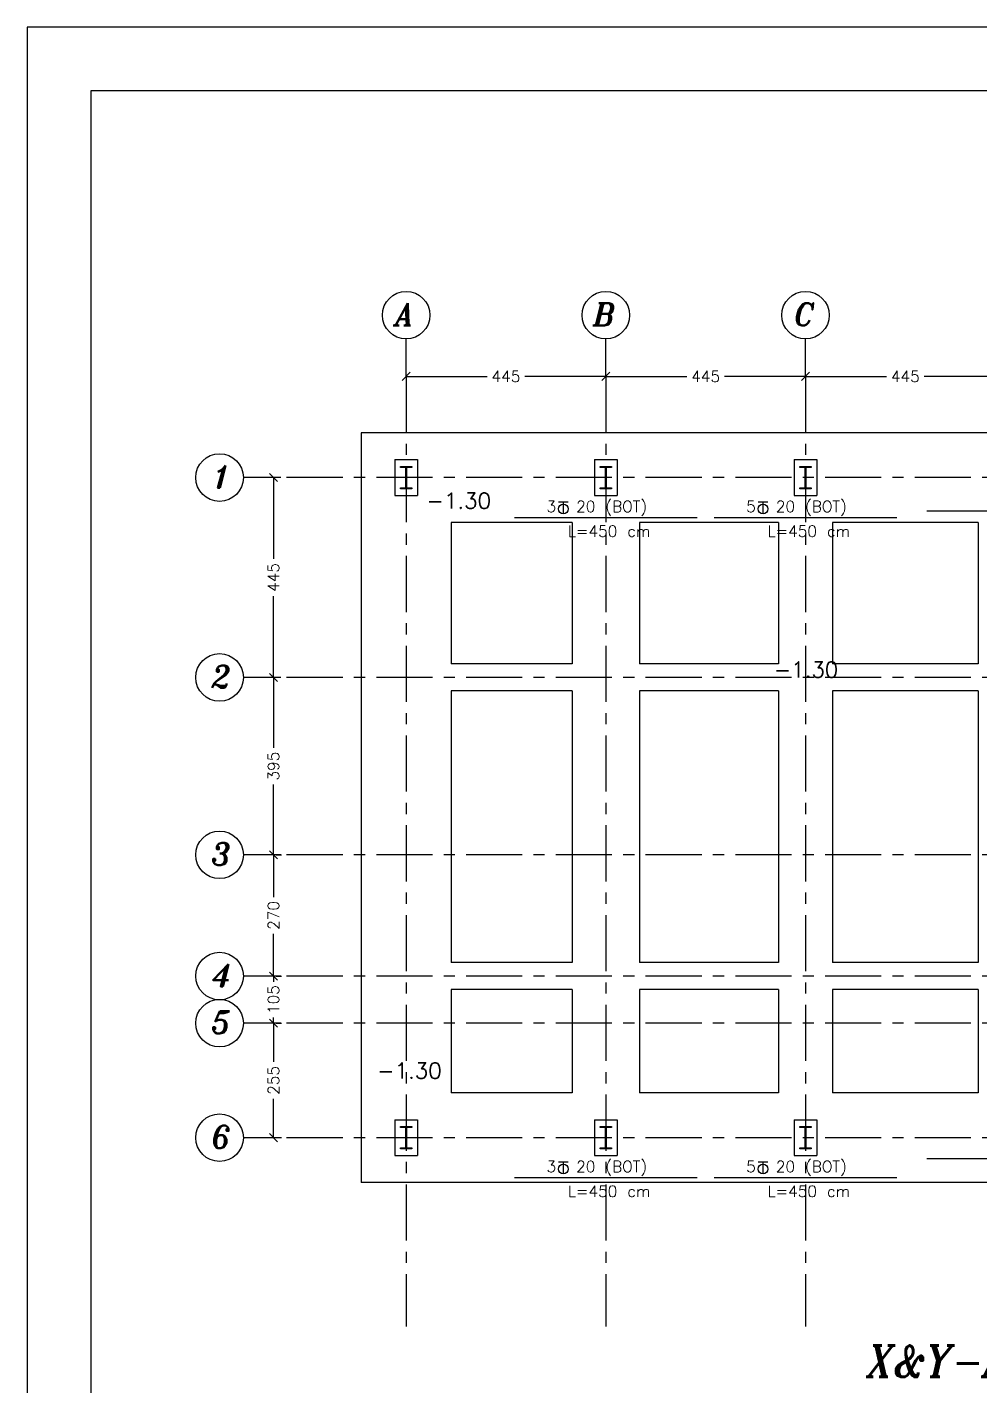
# Model space of a CAD drawing. Header units: inches. Extents: x 1387 to 2676, y -3005 to -2136.
# Drawn here: x 2499.96 to 2521.19, y -2315.92 to -2285.65 of the extents above; entities that cross this region are included whole.
import ezdxf
from ezdxf.enums import TextEntityAlignment as Align

# ---------------------------------------------------------------- set-up
doc = ezdxf.new("R2010")
doc.units = ezdxf.units.IN
doc.header["$MEASUREMENT"] = 0
doc.linetypes.add('CENTER', pattern=[2, 1.25, -0.25, 0.25, -0.25])
doc.linetypes.add('DASHDOTX2', pattern=[2, 1, -0.5, 0, -0.5])
for name, color, linetype in [('1', 1, 'Continuous'), ('2Y', 2, 'Continuous'), ('3G', 3, 'Continuous'), ('4', 4, 'Continuous'), ('4C', 4, 'Continuous'), ('6M', 6, 'Continuous'), ('Ax', 1, 'DASHDOTX2'), ('AXE', 1, 'CENTER'), ('DIM', 8, 'Continuous'), ('DIM1', 1, 'Continuous'), ('lateral brace', 5, 'Continuous'), ('Layer4', 118, 'Continuous'), ('text1', 255, 'Continuous')]:
    doc.layers.add(name, color=color, linetype=linetype)
doc.styles.add('ITALICT', font='italict')
doc.styles.add('ROMANC', font='TXT.shx')
doc.styles.add('ROMANS', font='ROMANS')
doc.styles.add('ROMANT', font='romant')
doc.dimstyles.new('1-100r', dxfattribs={"dimscale": 0, "dimtxt": 0.25, "dimasz": 0.18, "dimexe": 0.18, "dimexo": 0.0625, "dimgap": 0.09, "dimtad": 0, "dimdec": 0, "dimlfac": 100, "dimzin": 0, "dimdsep": 46, "dimtxsty": 'ROMANT', "dimblk": 'OBLIQUE', "dimcen": 0.09, "dimclrd": 1, "dimclre": 1, "dimclrt": 2, "dimadec": 0, "dimazin": 0, "dimtfac": 1, "dimtdec": 0, "dimtofl": 0, "dimtmove": 2, "dimatfit": 3, "dimldrblk": 'OBLIQUE', "dimfxl": 0.18, "dimtolj": 1, "dimtzin": 0, "dimarcsym": 0})

# ---------------------------------------------------------------- blocks, each defined once
blk = doc.blocks.new('TOR')
at = {"layer": '2Y'}
for p, q in [((-0.105, 0.16), (0.105, 0.16)), ((0, -0.108), (0, 0.16))]:
    blk.add_line(p, q, dxfattribs=at)
blk.add_circle((0, 0), 0.108, dxfattribs=at)
blk = doc.blocks.new('_Oblique')
at = {"color": 0, "linetype": 'ByBlock', "lineweight": -2}
blk.add_line((-0.5, -0.5), (0.5, 0.5), dxfattribs=at)
blk = doc.blocks.new('*D174')
at = {"layer": 'Defpoints', "color": 0, "ltscale": 0.05, "transparency": 16777216}
for p in [(2508.406, -2293.433), (2512.856, -2293.433), (2512.856, -2293.433)]:
    blk.add_point(p, dxfattribs=at)
at = {"layer": 'Layer4', "color": 1, "lineweight": -2, "ltscale": 0.05, "transparency": 16777216}
for p, q in [((2508.406, -2293.37), (2508.406, -2293.253)), ((2512.856, -2293.37), (2512.856, -2293.253)), ((2508.406, -2293.433), (2510.214, -2293.433)), ((2512.856, -2293.433), (2511.049, -2293.433))]:
    blk.add_line(p, q, dxfattribs=at)
at = {"layer": 'Layer4', "color": 1, "lineweight": -2, "ltscale": 0.05, "transparency": 16777216, "xscale": 0.18, "yscale": 0.18, "zscale": 0.18, "rotation": 180}
blk.add_blockref('_Oblique', (2508.406, -2293.433), dxfattribs=at)
at = {"layer": 'Layer4', "color": 1, "lineweight": -2, "ltscale": 0.05, "transparency": 16777216, "xscale": 0.18, "yscale": 0.18, "zscale": 0.18}
blk.add_blockref('_Oblique', (2512.856, -2293.433), dxfattribs=at)
at = {"layer": 'Layer4', "color": 2, "ltscale": 0.05, "transparency": 16777216, "insert": (2510.631, -2293.433), "char_height": 0.25, "attachment_point": 5, "style": 'ROMANT'}
blk.add_mtext('\\A1;445', dxfattribs=at)
blk = doc.blocks.new('*D175')
at = {"layer": 'Defpoints', "color": 0, "ltscale": 0.05, "transparency": 16777216}
for p in [(2512.856, -2293.433), (2517.306, -2293.433), (2517.306, -2293.433)]:
    blk.add_point(p, dxfattribs=at)
at = {"layer": 'Layer4', "color": 1, "lineweight": -2, "ltscale": 0.05, "transparency": 16777216}
for p, q in [((2512.856, -2293.37), (2512.856, -2293.253)), ((2517.306, -2293.37), (2517.306, -2293.253)), ((2512.856, -2293.433), (2514.664, -2293.433)), ((2517.306, -2293.433), (2515.499, -2293.433))]:
    blk.add_line(p, q, dxfattribs=at)
at = {"layer": 'Layer4', "color": 1, "lineweight": -2, "ltscale": 0.05, "transparency": 16777216, "xscale": 0.18, "yscale": 0.18, "zscale": 0.18, "rotation": 180}
blk.add_blockref('_Oblique', (2512.856, -2293.433), dxfattribs=at)
at = {"layer": 'Layer4', "color": 1, "lineweight": -2, "ltscale": 0.05, "transparency": 16777216, "xscale": 0.18, "yscale": 0.18, "zscale": 0.18}
blk.add_blockref('_Oblique', (2517.306, -2293.433), dxfattribs=at)
at = {"layer": 'Layer4', "color": 2, "ltscale": 0.05, "transparency": 16777216, "insert": (2515.081, -2293.433), "char_height": 0.25, "attachment_point": 5, "style": 'ROMANT'}
blk.add_mtext('\\A1;445', dxfattribs=at)
blk = doc.blocks.new('*D176')
at = {"layer": 'Defpoints', "color": 0, "ltscale": 0.05, "transparency": 16777216}
for p in [(2517.306, -2293.433), (2521.756, -2293.433), (2521.756, -2293.433)]:
    blk.add_point(p, dxfattribs=at)
at = {"layer": 'Layer4', "color": 1, "lineweight": -2, "ltscale": 0.05, "transparency": 16777216}
for p, q in [((2517.306, -2293.37), (2517.306, -2293.253)), ((2521.756, -2293.37), (2521.756, -2293.253)), ((2517.306, -2293.433), (2519.114, -2293.433)), ((2521.756, -2293.433), (2519.949, -2293.433))]:
    blk.add_line(p, q, dxfattribs=at)
at = {"layer": 'Layer4', "color": 1, "lineweight": -2, "ltscale": 0.05, "transparency": 16777216, "xscale": 0.18, "yscale": 0.18, "zscale": 0.18, "rotation": 180}
blk.add_blockref('_Oblique', (2517.306, -2293.433), dxfattribs=at)
at = {"layer": 'Layer4', "color": 1, "lineweight": -2, "ltscale": 0.05, "transparency": 16777216, "xscale": 0.18, "yscale": 0.18, "zscale": 0.18}
blk.add_blockref('_Oblique', (2521.756, -2293.433), dxfattribs=at)
at = {"layer": 'Layer4', "color": 2, "ltscale": 0.05, "transparency": 16777216, "insert": (2519.531, -2293.433), "char_height": 0.25, "attachment_point": 5, "style": 'ROMANT'}
blk.add_mtext('\\A1;445', dxfattribs=at)
blk = doc.blocks.new('*D171')
at = {"layer": 'Defpoints', "color": 0, "ltscale": 0.05, "transparency": 16777216}
for p in [(2505.511, -2295.688), (2505.449, -2300.14), (2505.511, -2300.14)]:
    blk.add_point(p, dxfattribs=at)
at = {"layer": 'Layer4', "color": 1, "lineweight": -2, "ltscale": 0.05, "transparency": 16777216}
for p, q in [((2505.448, -2295.688), (2505.269, -2295.688)), ((2505.449, -2295.688), (2505.449, -2297.496)), ((2505.449, -2300.14), (2505.449, -2298.331)), ((2505.448, -2300.14), (2505.269, -2300.14))]:
    blk.add_line(p, q, dxfattribs=at)
at = {"layer": 'Layer4', "color": 1, "lineweight": -2, "ltscale": 0.05, "transparency": 16777216, "xscale": 0.18, "yscale": 0.18, "zscale": 0.18}
for p, rotation in [((2505.449, -2295.688), 90), ((2505.449, -2300.14), 270)]:
    blk.add_blockref('_Oblique', p, dxfattribs=dict(at, rotation=rotation))
at = {"layer": 'Layer4', "color": 2, "ltscale": 0.05, "transparency": 16777216, "insert": (2505.449, -2297.914), "char_height": 0.25, "attachment_point": 5, "rotation": 90, "style": 'ROMANT'}
blk.add_mtext('\\A1;445', dxfattribs=at)
blk = doc.blocks.new('*D179')
at = {"layer": 'Defpoints', "color": 0, "ltscale": 0.05, "transparency": 16777216}
for p in [(2505.511, -2300.14), (2505.449, -2304.092), (2505.449, -2304.092)]:
    blk.add_point(p, dxfattribs=at)
at = {"layer": 'Layer4', "color": 1, "lineweight": -2, "ltscale": 0.05, "transparency": 16777216}
for p, q in [((2505.448, -2300.14), (2505.269, -2300.14)), ((2505.449, -2300.14), (2505.449, -2301.705)), ((2505.449, -2304.092), (2505.449, -2302.528)), ((2505.511, -2304.092), (2505.629, -2304.092))]:
    blk.add_line(p, q, dxfattribs=at)
at = {"layer": 'Layer4', "color": 1, "lineweight": -2, "ltscale": 0.05, "transparency": 16777216, "xscale": 0.18, "yscale": 0.18, "zscale": 0.18}
for p, rotation in [((2505.449, -2300.14), 90), ((2505.449, -2304.092), 270)]:
    blk.add_blockref('_Oblique', p, dxfattribs=dict(at, rotation=rotation))
at = {"layer": 'Layer4', "color": 2, "ltscale": 0.05, "transparency": 16777216, "insert": (2505.449, -2302.116), "char_height": 0.25, "attachment_point": 5, "rotation": 90, "style": 'ROMANT'}
blk.add_mtext('\\A1;395', dxfattribs=at)
blk = doc.blocks.new('*D180')
at = {"layer": 'Defpoints', "color": 0, "ltscale": 0.05, "transparency": 16777216}
for p in [(2505.449, -2306.792), (2505.449, -2307.842), (2505.449, -2307.842)]:
    blk.add_point(p, dxfattribs=at)
at = {"layer": 'Layer4', "color": 1, "lineweight": -2, "ltscale": 0.05, "transparency": 16777216}
for p, q in [((2505.449, -2306.792), (2505.449, -2306.918)), ((2505.511, -2306.792), (2505.629, -2306.792)), ((2505.449, -2307.842), (2505.449, -2307.717)), ((2505.511, -2307.842), (2505.629, -2307.842))]:
    blk.add_line(p, q, dxfattribs=at)
at = {"layer": 'Layer4', "color": 1, "lineweight": -2, "ltscale": 0.05, "transparency": 16777216, "xscale": 0.18, "yscale": 0.18, "zscale": 0.18}
for p, rotation in [((2505.449, -2306.792), 90), ((2505.449, -2307.842), 270)]:
    blk.add_blockref('_Oblique', p, dxfattribs=dict(at, rotation=rotation))
at = {"layer": 'Layer4', "color": 2, "ltscale": 0.05, "transparency": 16777216, "insert": (2505.449, -2307.317), "char_height": 0.25, "attachment_point": 5, "rotation": 90, "style": 'ROMANT'}
blk.add_mtext('\\A1;105', dxfattribs=at)
blk = doc.blocks.new('*D181')
at = {"layer": 'Defpoints', "color": 0, "ltscale": 0.05, "transparency": 16777216}
for p in [(2505.449, -2307.842), (2505.449, -2310.392), (2505.449, -2310.392)]:
    blk.add_point(p, dxfattribs=at)
at = {"layer": 'Layer4', "color": 1, "lineweight": -2, "ltscale": 0.05, "transparency": 16777216}
for p, q in [((2505.449, -2307.842), (2505.449, -2308.706)), ((2505.511, -2307.842), (2505.629, -2307.842)), ((2505.449, -2310.392), (2505.449, -2309.529)), ((2505.511, -2310.392), (2505.629, -2310.392))]:
    blk.add_line(p, q, dxfattribs=at)
at = {"layer": 'Layer4', "color": 1, "lineweight": -2, "ltscale": 0.05, "transparency": 16777216, "xscale": 0.18, "yscale": 0.18, "zscale": 0.18}
for p, rotation in [((2505.449, -2307.842), 90), ((2505.449, -2310.392), 270)]:
    blk.add_blockref('_Oblique', p, dxfattribs=dict(at, rotation=rotation))
at = {"layer": 'Layer4', "color": 2, "ltscale": 0.05, "transparency": 16777216, "insert": (2505.449, -2309.117), "char_height": 0.25, "attachment_point": 5, "rotation": 90, "style": 'ROMANT'}
blk.add_mtext('\\A1;255', dxfattribs=at)
blk = doc.blocks.new('*D172')
at = {"layer": 'Defpoints', "color": 0, "ltscale": 0.05, "transparency": 16777216}
for p in [(2505.449, -2304.092), (2505.449, -2306.792), (2505.449, -2306.792)]:
    blk.add_point(p, dxfattribs=at)
at = {"layer": 'Layer4', "color": 1, "lineweight": -2, "ltscale": 0.05, "transparency": 16777216}
for p, q in [((2505.386, -2304.092), (2505.269, -2304.092)), ((2505.449, -2304.092), (2505.449, -2305.031)), ((2505.449, -2306.792), (2505.449, -2305.854)), ((2505.511, -2306.792), (2505.629, -2306.792))]:
    blk.add_line(p, q, dxfattribs=at)
at = {"layer": 'Layer4', "color": 1, "lineweight": -2, "ltscale": 0.05, "transparency": 16777216, "xscale": 0.18, "yscale": 0.18, "zscale": 0.18}
for p, rotation in [((2505.449, -2304.092), 90), ((2505.449, -2306.792), 270)]:
    blk.add_blockref('_Oblique', p, dxfattribs=dict(at, rotation=rotation))
at = {"layer": 'Layer4', "color": 2, "ltscale": 0.05, "transparency": 16777216, "insert": (2505.449, -2305.442), "char_height": 0.25, "attachment_point": 5, "rotation": 90, "style": 'ROMANT'}
blk.add_mtext('\\A1;270', dxfattribs=at)

msp = doc.modelspace()

# ---------------------------------------------------------------- hatches: boundary and pattern name
for points in [[(2508.398874, -2295.462545), (2508.387398, -2295.462545, 0.414414444), (2508.398874, -2295.474029)], [(2508.413874, -2295.462545), (2508.42535, -2295.462545, -0.414414444), (2508.413874, -2295.474029)], [(2512.848874, -2295.462545), (2512.837398, -2295.462545, 0.414414444), (2512.848874, -2295.474029)], [(2512.863874, -2295.462545), (2512.87535, -2295.462545, -0.414414444), (2512.863874, -2295.474029)], [(2517.298874, -2295.462545), (2517.287398, -2295.462545, 0.414414444), (2517.298874, -2295.474029)], [(2517.313874, -2295.462545), (2517.32535, -2295.462545, -0.414414444), (2517.313874, -2295.474029)], [(2508.398874, -2295.912585), (2508.387398, -2295.912585, -0.414414444), (2508.398874, -2295.9011)], [(2508.413874, -2295.912585), (2508.42535, -2295.912585, 0.414414444), (2508.413874, -2295.9011)], [(2512.848874, -2295.912585), (2512.837398, -2295.912585, -0.414414444), (2512.848874, -2295.9011)], [(2512.863874, -2295.912585), (2512.87535, -2295.912585, 0.414414444), (2512.863874, -2295.9011)], [(2517.298874, -2295.912585), (2517.287398, -2295.912585, -0.414414444), (2517.298874, -2295.9011)], [(2517.313874, -2295.912585), (2517.32535, -2295.912585, 0.414414444), (2517.313874, -2295.9011)], [(2508.398874, -2310.167262), (2508.387398, -2310.167262, 0.414414444), (2508.398874, -2310.178746)], [(2508.413874, -2310.167262), (2508.42535, -2310.167262, -0.414414444), (2508.413874, -2310.178746)], [(2512.848874, -2310.167262), (2512.837398, -2310.167262, 0.414414444), (2512.848874, -2310.178746)], [(2512.863874, -2310.167262), (2512.87535, -2310.167262, -0.414414444), (2512.863874, -2310.178746)], [(2517.298874, -2310.167262), (2517.287398, -2310.167262, 0.414414444), (2517.298874, -2310.178746)], [(2517.313874, -2310.167262), (2517.32535, -2310.167262, -0.414414444), (2517.313874, -2310.178746)], [(2508.398874, -2310.617301), (2508.387398, -2310.617301, -0.414414444), (2508.398874, -2310.605817)], [(2508.413874, -2310.617301), (2508.42535, -2310.617301, 0.414414444), (2508.413874, -2310.605817)], [(2512.848874, -2310.617301), (2512.837398, -2310.617301, -0.414414444), (2512.848874, -2310.605817)], [(2512.863874, -2310.617301), (2512.87535, -2310.617301, 0.414414444), (2512.863874, -2310.605817)], [(2517.298874, -2310.617301), (2517.287398, -2310.617301, -0.414414444), (2517.298874, -2310.605817)], [(2517.313874, -2310.617301), (2517.32535, -2310.617301, 0.414414444), (2517.313874, -2310.605817)]]:
    msp.add_hatch(color=1).paths.add_polyline_path(points)

# ---------------------------------------------------------------- linework, layer by layer
at = {"layer": '1'}
msp.add_lwpolyline([(2501.376004, -2343.703033), (2582.644355, -2343.703033), (2582.644355, -2287.070036), (2501.376004, -2287.070036)], close=True, dxfattribs=at)
for centre in [(2508.406374, -2292.069882), (2512.856374, -2292.069882), (2517.306374, -2292.069882), (2504.247995, -2295.687545), (2504.247995, -2300.139904), (2504.247995, -2304.092262), (2504.247995, -2306.792262), (2504.247995, -2307.842262), (2504.247995, -2310.392262)]:
    msp.add_circle(centre, 0.53, dxfattribs=at)
at = {"layer": '3G'}
for p, q in [((2508.156374, -2295.287545), (2508.156374, -2296.087545)), ((2508.156374, -2295.287545), (2508.656374, -2295.287545)), ((2508.656374, -2295.287545), (2508.656374, -2296.087545)), ((2512.606374, -2295.287545), (2512.606374, -2296.087545)), ((2512.606374, -2295.287545), (2513.106374, -2295.287545)), ((2513.106374, -2295.287545), (2513.106374, -2296.087545)), ((2517.056374, -2295.287545), (2517.056374, -2296.087545)), ((2517.056374, -2295.287545), (2517.556374, -2295.287545)), ((2517.556374, -2295.287545), (2517.556374, -2296.087545)), ((2508.156374, -2296.087545), (2508.656374, -2296.087545)), ((2512.606374, -2296.087545), (2513.106374, -2296.087545)), ((2517.056374, -2296.087545), (2517.556374, -2296.087545)), ((2508.156374, -2309.992262), (2508.156374, -2310.792262)), ((2508.156374, -2309.992262), (2508.656374, -2309.992262)), ((2508.656374, -2309.992262), (2508.656374, -2310.792262)), ((2512.606374, -2309.992262), (2512.606374, -2310.792262)), ((2512.606374, -2309.992262), (2513.106374, -2309.992262)), ((2513.106374, -2309.992262), (2513.106374, -2310.792262)), ((2517.056374, -2309.992262), (2517.056374, -2310.792262)), ((2517.056374, -2309.992262), (2517.556374, -2309.992262)), ((2517.556374, -2309.992262), (2517.556374, -2310.792262)), ((2508.156374, -2310.792262), (2508.656374, -2310.792262)), ((2512.606374, -2310.792262), (2513.106374, -2310.792262)), ((2517.056374, -2310.792262), (2517.556374, -2310.792262))]:
    msp.add_line(p, q, dxfattribs=at)
for points in [[(2508.281374, -2295.937545), (2508.281374, -2295.912545), (2508.398874, -2295.912545), (2508.398874, -2295.462545), (2508.281374, -2295.462545), (2508.281374, -2295.437545), (2508.531374, -2295.437545), (2508.531374, -2295.462545), (2508.413874, -2295.462545), (2508.413874, -2295.912545), (2508.531374, -2295.912545), (2508.531374, -2295.937545)], [(2512.731374, -2295.937545), (2512.731374, -2295.912545), (2512.848874, -2295.912545), (2512.848874, -2295.462545), (2512.731374, -2295.462545), (2512.731374, -2295.437545), (2512.981374, -2295.437545), (2512.981374, -2295.462545), (2512.863874, -2295.462545), (2512.863874, -2295.912545), (2512.981374, -2295.912545), (2512.981374, -2295.937545)], [(2517.181374, -2295.937545), (2517.181374, -2295.912545), (2517.298874, -2295.912545), (2517.298874, -2295.462545), (2517.181374, -2295.462545), (2517.181374, -2295.437545), (2517.431374, -2295.437545), (2517.431374, -2295.462545), (2517.313874, -2295.462545), (2517.313874, -2295.912545), (2517.431374, -2295.912545), (2517.431374, -2295.937545)], [(2508.281374, -2310.642262), (2508.281374, -2310.617262), (2508.398874, -2310.617262), (2508.398874, -2310.167262), (2508.281374, -2310.167262), (2508.281374, -2310.142262), (2508.531374, -2310.142262), (2508.531374, -2310.167262), (2508.413874, -2310.167262), (2508.413874, -2310.617262), (2508.531374, -2310.617262), (2508.531374, -2310.642262)], [(2512.731374, -2310.642262), (2512.731374, -2310.617262), (2512.848874, -2310.617262), (2512.848874, -2310.167262), (2512.731374, -2310.167262), (2512.731374, -2310.142262), (2512.981374, -2310.142262), (2512.981374, -2310.167262), (2512.863874, -2310.167262), (2512.863874, -2310.617262), (2512.981374, -2310.617262), (2512.981374, -2310.642262)], [(2517.181374, -2310.642262), (2517.181374, -2310.617262), (2517.298874, -2310.617262), (2517.298874, -2310.167262), (2517.181374, -2310.167262), (2517.181374, -2310.142262), (2517.431374, -2310.142262), (2517.431374, -2310.167262), (2517.313874, -2310.167262), (2517.313874, -2310.617262), (2517.431374, -2310.617262), (2517.431374, -2310.642262)]]:
    msp.add_lwpolyline(points, close=True, dxfattribs=at)
for centre, start, end in [((2508.398874, -2295.462553), 180.1579269, 270.1579269), ((2508.413874, -2295.462553), 269.8420731, 359.8420731), ((2508.413874, -2295.462553), 269.8420731, 359.8420731), ((2512.848874, -2295.462553), 180.1579269, 270.1579269), ((2512.863874, -2295.462553), 269.8420731, 359.8420731), ((2512.863874, -2295.462553), 269.8420731, 359.8420731), ((2517.298874, -2295.462553), 180.1579269, 270.1579269), ((2517.313874, -2295.462553), 269.8420731, 359.8420731), ((2517.313874, -2295.462553), 269.8420731, 359.8420731), ((2508.398874, -2295.912577), 89.8420731, 179.8420731), ((2508.398874, -2295.912577), 89.8420731, 179.8420731), ((2508.413874, -2295.912577), 0.1579269, 90.1579269), ((2508.413874, -2295.912577), 0.1579269, 90.1579269), ((2508.413874, -2295.912577), 0.1579269, 90.1579269), ((2512.848874, -2295.912577), 89.8420731, 179.8420731), ((2512.848874, -2295.912577), 89.8420731, 179.8420731), ((2512.863874, -2295.912577), 0.1579269, 90.1579269), ((2512.863874, -2295.912577), 0.1579269, 90.1579269), ((2512.863874, -2295.912577), 0.1579269, 90.1579269), ((2517.298874, -2295.912577), 89.8420731, 179.8420731), ((2517.298874, -2295.912577), 89.8420731, 179.8420731), ((2517.313874, -2295.912577), 0.1579269, 90.1579269), ((2517.313874, -2295.912577), 0.1579269, 90.1579269), ((2517.313874, -2295.912577), 0.1579269, 90.1579269), ((2508.398874, -2310.16727), 180.1579269, 270.1579269), ((2508.413874, -2310.16727), 269.8420731, 359.8420731), ((2508.413874, -2310.16727), 269.8420731, 359.8420731), ((2512.848874, -2310.16727), 180.1579269, 270.1579269), ((2512.863874, -2310.16727), 269.8420731, 359.8420731), ((2512.863874, -2310.16727), 269.8420731, 359.8420731), ((2517.298874, -2310.16727), 180.1579269, 270.1579269), ((2517.313874, -2310.16727), 269.8420731, 359.8420731), ((2517.313874, -2310.16727), 269.8420731, 359.8420731), ((2508.398874, -2310.617294), 89.8420731, 179.8420731), ((2508.398874, -2310.617294), 89.8420731, 179.8420731), ((2508.413874, -2310.617294), 0.1579269, 90.1579269), ((2508.413874, -2310.617294), 0.1579269, 90.1579269), ((2508.413874, -2310.617294), 0.1579269, 90.1579269), ((2512.848874, -2310.617294), 89.8420731, 179.8420731), ((2512.848874, -2310.617294), 89.8420731, 179.8420731), ((2512.863874, -2310.617294), 0.1579269, 90.1579269), ((2512.863874, -2310.617294), 0.1579269, 90.1579269), ((2512.863874, -2310.617294), 0.1579269, 90.1579269), ((2517.298874, -2310.617294), 89.8420731, 179.8420731), ((2517.298874, -2310.617294), 89.8420731, 179.8420731), ((2517.313874, -2310.617294), 0.1579269, 90.1579269), ((2517.313874, -2310.617294), 0.1579269, 90.1579269), ((2517.313874, -2310.617294), 0.1579269, 90.1579269)]:
    msp.add_arc(centre, 0.011476, start, end, dxfattribs=at)
at = {"layer": '4'}
for p, q in [((2538.772376, -2294.687545), (2507.406374, -2294.687545)), ((2507.406374, -2294.687545), (2507.406374, -2311.392262)), ((2512.106374, -2296.687545), (2509.406374, -2296.687545)), ((2509.406374, -2296.687545), (2509.406374, -2299.839904)), ((2512.106374, -2296.687545), (2512.106374, -2299.839904)), ((2516.706374, -2296.687545), (2513.606374, -2296.687545)), ((2513.606374, -2296.687545), (2513.606374, -2299.839904)), ((2516.706374, -2296.687545), (2516.706374, -2299.839904)), ((2521.156374, -2296.687545), (2517.906374, -2296.687545)), ((2517.906374, -2296.687545), (2517.906374, -2299.839904)), ((2521.156374, -2296.687545), (2521.156374, -2299.839904)), ((2512.106374, -2299.839904), (2509.406374, -2299.839904)), ((2516.706374, -2299.839904), (2513.606374, -2299.839904)), ((2521.156374, -2299.839904), (2517.906374, -2299.839904)), ((2509.406374, -2300.439904), (2509.406374, -2306.492262)), ((2512.106374, -2300.439904), (2509.406374, -2300.439904)), ((2512.106374, -2300.439904), (2512.106374, -2306.492262)), ((2513.606374, -2300.439904), (2513.606374, -2306.492262)), ((2516.706374, -2300.439904), (2513.606374, -2300.439904)), ((2516.706374, -2300.439904), (2516.706374, -2306.492262)), ((2517.906374, -2300.439904), (2517.906374, -2306.492262)), ((2521.156374, -2300.439904), (2517.906374, -2300.439904)), ((2521.156374, -2300.439904), (2521.156374, -2306.492262)), ((2512.106374, -2306.492262), (2509.406374, -2306.492262)), ((2516.706374, -2306.492262), (2513.606374, -2306.492262)), ((2521.156374, -2306.492262), (2517.906374, -2306.492262)), ((2509.406374, -2307.092262), (2509.406374, -2309.392262)), ((2512.106374, -2307.092262), (2509.406374, -2307.092262)), ((2512.106374, -2307.092262), (2512.106374, -2309.392262)), ((2513.606374, -2307.092262), (2513.606374, -2309.392262)), ((2516.706374, -2307.092262), (2513.606374, -2307.092262)), ((2516.706374, -2307.092262), (2516.706374, -2309.392262)), ((2517.906374, -2307.092262), (2517.906374, -2309.392262)), ((2521.156374, -2307.092262), (2517.906374, -2307.092262)), ((2521.156374, -2307.092262), (2521.156374, -2309.392262)), ((2512.106374, -2309.392262), (2509.406374, -2309.392262)), ((2516.706374, -2309.392262), (2513.606374, -2309.392262)), ((2521.156374, -2309.392262), (2517.906374, -2309.392262)), ((2538.772376, -2311.392262), (2507.406374, -2311.392262))]:
    msp.add_line(p, q, dxfattribs=at)
at = {"layer": '6M'}
for p, q in [((2510.823874, -2296.575697), (2514.888874, -2296.575697)), ((2515.273874, -2296.575697), (2519.338874, -2296.575697)), ((2526.008262, -2296.4385), (2520.008262, -2296.4385)), ((2526.008262, -2310.863362), (2520.008262, -2310.863362)), ((2510.823874, -2311.280414), (2514.888874, -2311.280414)), ((2515.273874, -2311.280414), (2519.338874, -2311.280414))]:
    msp.add_line(p, q, dxfattribs=at)
at = {"layer": 'Ax', "linetype": 'Continuous'}
for p, q in [((2508.406374, -2293.432668), (2508.406374, -2292.599882)), ((2512.856374, -2293.432668), (2512.856374, -2292.599882)), ((2517.306374, -2293.432668), (2517.306374, -2292.599882)), ((2505.610781, -2295.687545), (2504.777995, -2295.687545)), ((2505.610781, -2300.139904), (2504.777995, -2300.139904)), ((2505.610781, -2304.092262), (2504.777995, -2304.092262)), ((2505.610781, -2306.792262), (2504.777995, -2306.792262)), ((2505.610781, -2307.842262), (2504.777995, -2307.842262)), ((2505.610781, -2310.392262), (2504.777995, -2310.392262))]:
    msp.add_line(p, q, dxfattribs=at)
at = {"layer": 'AXE'}
for p, q in [((2508.406374, -2293.432668), (2508.406374, -2314.600321)), ((2512.856374, -2293.432668), (2512.856374, -2314.600321)), ((2517.306374, -2293.432668), (2517.306374, -2314.600321)), ((2540.993182, -2295.687545), (2505.610781, -2295.687545)), ((2540.993182, -2300.139904), (2505.610781, -2300.139904)), ((2540.993182, -2304.092262), (2505.610781, -2304.092262)), ((2540.993182, -2306.792262), (2505.610781, -2306.792262)), ((2540.993182, -2307.842262), (2505.610781, -2307.842262)), ((2540.993182, -2310.392262), (2505.610781, -2310.392262))]:
    msp.add_line(p, q, dxfattribs=at)
at = {"layer": 'DIM'}
msp.add_lwpolyline([(2499.960179, -2345.118858), (2584.060179, -2345.118858), (2584.060179, -2285.654211), (2499.960179, -2285.654211)], close=True, dxfattribs=at)
at = {"layer": 'lateral brace'}
msp.add_lwpolyline([(2499.960179, -2345.118858), (2584.060179, -2345.118858), (2584.060179, -2285.654211), (2499.960179, -2285.654211)], close=True, dxfattribs=at)
at = {"layer": 'Layer4'}
msp.add_lwpolyline([(2584.060179, -2285.654211), (2499.960179, -2285.654211), (2499.960179, -2345.118858), (2584.060179, -2345.118858)], close=True, dxfattribs=at)

# ---------------------------------------------------------------- block references
at = {"layer": 'DIM1'}
for p in [(2511.90984, -2296.386769), (2516.35984, -2296.386769), (2511.90984, -2311.091486), (2516.35984, -2311.091486)]:
    msp.add_blockref('TOR', p, dxfattribs=at)

# ---------------------------------------------------------------- texts
at = {"layer": '2Y', "style": 'ROMANC'}
for s, p in [('3  20 (BOT)', (2512.656371, -2296.348959)), ('5  20 (BOT)', (2517.106371, -2296.348959)), ('L=450 cm', (2512.929661, -2296.882683)), ('L=450 cm', (2517.379661, -2296.882683)), ('3  20 (BOT)', (2512.656371, -2311.053675)), ('5  20 (BOT)', (2517.106371, -2311.053675)), ('L=450 cm', (2512.929661, -2311.5874)), ('L=450 cm', (2517.379661, -2311.5874))]:
    msp.add_text(s, height=0.25, rotation=0.0050006, dxfattribs=at).set_placement(p, align=Align.MIDDLE)
at = {"layer": '3G', "style": 'ROMANS'}
for p in [(2508.85824, -2296.379543), (2516.598082, -2300.139904), (2507.759477, -2309.074038)]:
    msp.add_text('-1.30', height=0.35, dxfattribs=at).set_placement(p)
at = {"layer": '4C', "style": 'ITALICT', "width": 0.9}
msp.add_text('X&Y-ADD BARS', height=0.7, dxfattribs=at).set_placement((2518.681501, -2315.720701, 0))
at = {"layer": 'text1', "style": 'ITALICT'}
for s, p in [('A', (2508.376517, -2292.051658)), ('B', (2512.826517, -2292.051658)), ('C', (2517.276517, -2292.051658)), ('1', (2504.286958, -2295.669321)), ('2', (2504.286958, -2300.121679)), ('3', (2504.286958, -2304.074038)), ('4', (2504.286958, -2306.774038)), ('5', (2504.286958, -2307.824038)), ('6', (2504.286958, -2310.374038))]:
    msp.add_text(s, height=0.5, dxfattribs=at).set_placement(p, align=Align.MIDDLE_CENTER)

# ---------------------------------------------------------------- dimensions: what is measured, and where the dimension line sits
at = {"layer": 'Layer4', "ltscale": 0.05}
for base, p1, p2, picture, middle in [((2512.856374, -2293.432668), (2508.406374, -2293.432668), (2512.856374, -2293.432668), '*D174', (2510.631374, -2293.432668)), ((2517.306374, -2293.432668), (2512.856374, -2293.432668), (2517.306374, -2293.432668), '*D175', (2515.081374, -2293.432668)), ((2521.756374, -2293.432668), (2517.306374, -2293.432668), (2521.756374, -2293.432668), '*D176', (2519.531374, -2293.432668))]:
    dim = msp.add_linear_dim(base=base, p1=p1, p2=p2, dimstyle='1-100r', override={"dimscale": 1, "dimtmove": 1, "dimfxl": 0.3}, dxfattribs=at)
    dim.commit()
    dim.dimension.update_dxf_attribs({"geometry": picture, "text_midpoint": middle})
for base, p1, p2, override, picture, middle in [((2505.448835, -2300.139904), (2505.510781, -2295.687545), (2505.510781, -2300.139904), {"dimscale": 1, "dimtmove": 1, "dimfxl": 0.3}, '*D171', (2505.448835, -2297.913724)), ((2505.448835, -2304.092262), (2505.510781, -2300.139904), (2505.448835, -2304.092262), {"dimscale": 1, "dimtmove": 1, "dimfxl": 0.3}, '*D179', (2505.448835, -2302.116083)), ((2505.448835, -2306.792262), (2505.448835, -2304.092262), (2505.448835, -2306.792262), {"dimscale": 1}, '*D172', (2505.448835, -2305.442262)), ((2505.448835, -2307.842262), (2505.448835, -2306.792262), (2505.448835, -2307.842262), {"dimscale": 1, "dimtmove": 1, "dimfxl": 0.3}, '*D180', (2505.448835, -2307.317262)), ((2505.448835, -2310.392262), (2505.448835, -2307.842262), (2505.448835, -2310.392262), {"dimscale": 1}, '*D181', (2505.448835, -2309.117262))]:
    dim = msp.add_linear_dim(base=base, p1=p1, p2=p2, angle=90, dimstyle='1-100r', override=override, dxfattribs=at)
    dim.commit()
    dim.dimension.update_dxf_attribs({"geometry": picture, "text_midpoint": middle})

doc.saveas('drawing.dxf')
